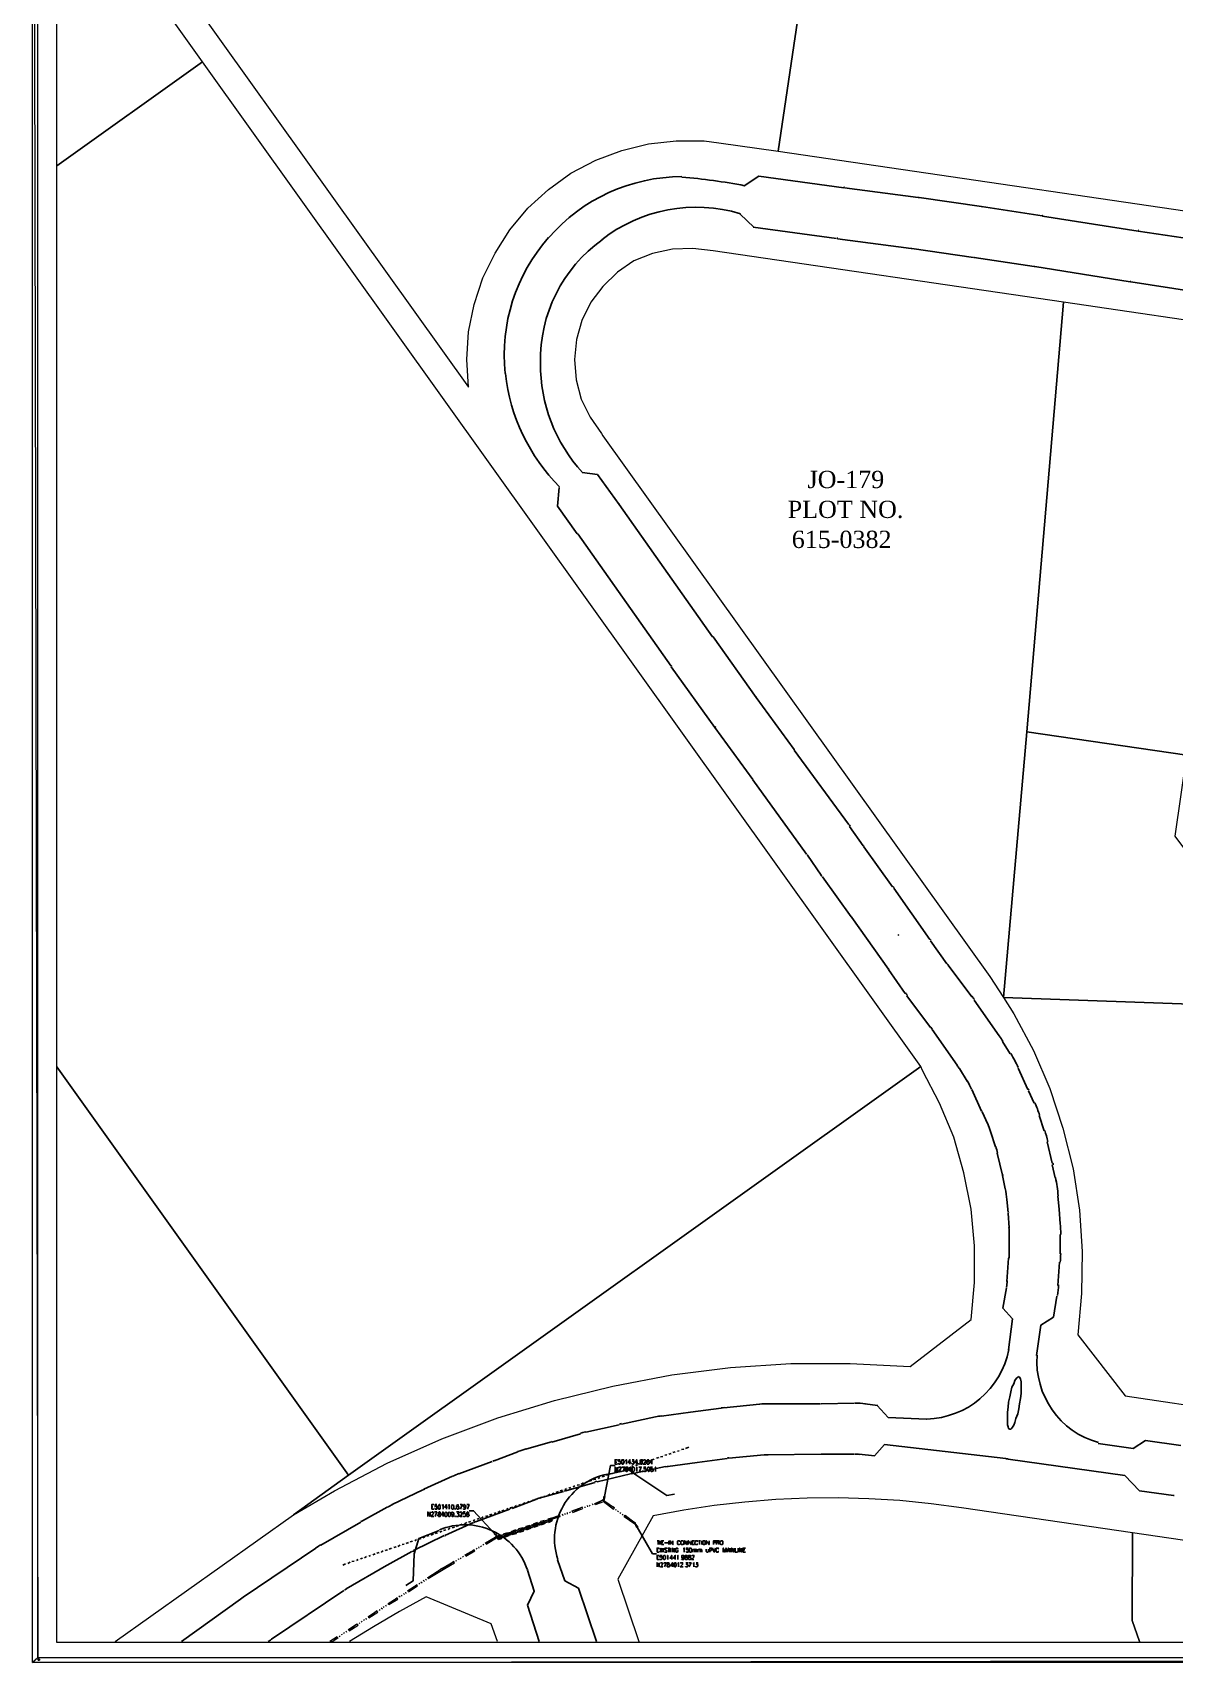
# Model space of a CAD drawing. Header units: inches. Extents: x 5 to 844, y 8 to 596.
# Drawn here: x 5.2 to 264.5, y 8.1 to 378.3 of the extents above; entities that cross this region are included whole.
import ezdxf

# ---------------------------------------------------------------- set-up
doc = ezdxf.new("R2010")
doc.units = ezdxf.units.IN
doc.header["$MEASUREMENT"] = 0
doc.layers.add('PDF_Geometry', color=7, linetype='Continuous', true_color=0x989898)
doc.layers.add('PDF_Images', color=7, linetype='Continuous')
doc.layers.add('PDF_Text', color=7, linetype='Continuous')
doc.styles.add('PDF Times New Roman', font='times.ttf')
picture_1 = doc.add_image_def('image1.png', size_in_pixel=(2, 2))

msp = doc.modelspace()

# ---------------------------------------------------------------- linework, layer by layer
at = {"layer": 'PDF_Geometry', "color": 7, "lineweight": 0}
for points in [[(6.31, 594.76), (5.16, 595.79), (6.31, 9.14), (6.31, 594.76)], [(5.16, 595.79), (6.31, 9.14), (5.16, 8.11), (5.16, 595.79)], [(735.15, 151.4), (735.15, 591.8), (10.56, 591.8), (10.56, 12.74)], [(135.14, 45.78), (134.88, 44.75), (134.88, 45.78), (135.14, 45.78)], [(110.19, 37.43), (110.71, 36.66), (109.94, 37.3), (110.19, 37.43)], [(142.34, 38.71), (141.95, 39.74), (142.59, 38.84), (142.34, 38.71)], [(10.56, 12.74), (712.05, 12.74)], [(6.31, 9.14), (5.16, 8.11), (712.05, 9.11)], [(5.16, 8.11), (712.05, 9.11)], [(712.05, 8.11), (5.16, 8.11)], [(712.05, 9.14), (6.31, 9.14)]]:
    msp.add_lwpolyline(points, dxfattribs=at)
at = {"layer": 'PDF_Geometry', "lineweight": 0}
for points in [[(10.69, 428.52), (104.15, 297.77), (103.77, 304.07), (104.15, 310.37), (105.44, 316.54), (107.37, 322.58), (110.19, 328.24), (113.54, 333.51), (117.65, 338.4), (122.28, 342.64), (127.42, 346.37), (133.08, 349.33), (138.99, 351.51), (145.04, 353.05), (151.34, 353.7), (157.63, 353.7), (160.98, 353.31), (174.48, 351.38), (199.16, 517.87), (50.03, 522.89), (35.11, 523.4)], [(199.16, 517.87), (174.48, 351.38), (295.2, 333.64), (318.47, 491.9), (321.68, 513.89), (199.16, 517.87)], [(10.69, 348.04), (43.73, 371.7), (10.69, 418.11)], [(10.69, 143.36), (76.9, 50.67), (206.88, 143.49), (43.73, 371.7), (10.69, 348.04)], [(155.06, 329.27), (150.44, 329.14), (145.94, 328.11), (141.69, 326.44), (137.96, 323.87), (134.62, 320.66), (131.92, 317.06), (129.86, 312.94), (128.71, 308.57), (128.19, 304.07), (128.58, 299.44), (129.74, 295.07), (131.79, 290.96), (134.36, 287.23), (134.62, 286.71), (222.56, 163.93), (225.65, 159.18), (230.92, 219.47), (239.27, 317.06), (159.69, 328.75), (155.06, 329.27)], [(281.44, 310.88), (239.27, 317.06), (230.92, 219.47), (267.3, 214.2), (274.11, 219.35), (286.59, 304.07), (281.44, 310.88)], [(230.92, 219.47), (225.65, 159.18), (274.63, 157.38), (279, 187.59), (269.74, 188.88), (264.6, 195.82), (267.3, 214.2), (230.92, 219.47)], [(274.63, 157.38), (225.65, 159.18), (227.96, 155.45), (232.46, 147.09), (236.19, 138.48), (239.15, 129.48), (241.46, 120.22), (242.87, 110.84), (243.52, 101.45), (243.39, 91.94), (242.49, 82.55), (253.29, 68.67), (300.08, 61.73), (312.68, 155.96), (274.63, 157.38)], [(23.93, 12.87), (64.43, 41.67), (76.9, 50.67), (10.69, 143.36)], [(207.26, 142.59), (206.88, 143.49), (76.9, 50.67), (64.43, 41.67), (73.68, 47.07), (85.64, 53.37), (98.11, 58.9), (110.84, 63.65), (123.69, 67.64), (136.94, 70.85), (150.31, 73.42), (163.68, 75.1), (177.31, 76), (190.8, 76), (204.43, 75.35), (218.32, 86.02), (219.09, 94.38), (219.09, 102.74), (218.32, 111.09), (216.65, 119.32), (214.33, 127.42), (211.12, 135.14), (207.26, 142.59)], [(256.5, 12.87), (254.83, 17.63), (254.96, 37.56), (216.13, 43.21), (209.19, 44.11), (202.12, 44.88), (195.05, 45.27), (188.1, 45.53), (181.03, 45.4), (173.96, 45.14), (166.89, 44.5), (159.95, 43.73), (153.01, 42.7), (146.06, 41.41), (138.09, 27.01), (142.85, 12.87)], [(366.3, 12.87), (358.2, 22.38), (254.96, 37.56), (254.83, 17.63), (256.5, 12.87)], [(110.71, 12.87), (109.29, 16.86), (94.51, 23.03), (88.47, 19.68), (82.55, 16.21), (77.15, 12.87)]]:
    msp.add_lwpolyline(points, dxfattribs=at)
at = {"layer": 'PDF_Geometry', "lineweight": 25}
for points in [[(166.76, 343.54), (170.11, 345.73)], [(170.11, 345.73), (189.39, 343.03)], [(189.52, 343.03), (206.23, 340.84)], [(206.49, 340.84), (220.63, 338.78)], [(165.86, 337.11), (168.95, 334.15)], [(220.63, 338.78), (234.39, 336.73)], [(168.82, 334.15), (187.72, 331.58)], [(234.52, 336.6), (256.24, 333.25)], [(256.24, 333.25), (270.52, 331.07)], [(187.98, 331.45), (204.69, 329.27)], [(204.82, 329.27), (204.82, 329.27), (218.83, 327.21)], [(218.96, 327.21), (218.96, 327.21), (232.59, 325.16)], [(232.72, 325.16), (232.72, 325.16), (254.44, 321.68)], [(254.57, 321.68), (268.72, 319.5)], [(129.99, 278.36), (133.46, 277.97)], [(138.35, 271.16), (133.46, 277.97)], [(124.72, 275.01), (124.34, 270.77)], [(128.84, 264.47), (124.34, 270.77)], [(159.56, 241.07), (138.35, 271.16)], [(150.18, 234.39), (128.96, 264.47)], [(169.46, 227.32), (169.46, 227.32), (159.69, 241.07)], [(160.08, 220.5), (150.18, 234.26)], [(178.08, 215.49), (169.46, 227.32)], [(168.69, 208.68), (160.08, 220.5)], [(190.42, 198.52), (178.08, 215.36)], [(180.91, 191.7), (168.69, 208.55)], [(193.76, 193.63), (190.68, 198)], [(200.45, 184.25), (193.89, 193.38)], [(184.25, 186.95), (181.16, 191.45)], [(191.06, 177.43), (184.51, 186.56)], [(208.93, 172.29), (200.7, 183.99)], [(199.55, 165.61), (191.19, 177.31)], [(212.79, 166.76), (212.79, 166.76), (209.06, 172.03)], [(203.28, 160.08), (199.55, 165.48)], [(218.45, 159.31), (213.05, 166.51)], [(209.06, 152.36), (203.66, 159.56)], [(224.62, 150.44), (218.96, 158.53)], [(215.1, 143.75), (209.45, 151.85)], [(227.19, 146.32), (227.19, 146.32), (225.39, 149.15)], [(217.42, 140.15), (217.42, 140.15), (215.62, 142.98)], [(231.17, 138.22), (228.99, 143.11)], [(220.63, 133.34), (218.45, 138.22)], [(232.59, 135.14), (232.59, 135.14), (231.3, 137.96)], [(222.05, 130.38), (222.05, 130.38), (220.76, 133.21)], [(234.9, 128.84), (234.9, 128.84), (233.75, 132.31)], [(223.85, 125.24), (223.85, 125.24), (222.69, 128.71)], [(236.7, 121.51), (235.55, 126.39)], [(225.39, 118.81), (224.23, 123.82)], [(226.03, 115.72), (225.39, 118.68)], [(237.35, 118.17), (236.7, 121.12)], [(226.67, 110.32), (226.42, 113.28)], [(238.25, 111.09), (237.99, 114.05)], [(238.5, 107.75), (238.5, 107.75), (238.25, 111.09)], [(226.93, 106.85), (226.93, 106.85), (226.67, 110.19)], [(226.93, 101.07), (226.93, 105.44)], [(238.5, 100.94), (238.5, 105.31)], [(226.42, 94.64), (226.8, 99.91)], [(237.99, 93.74), (238.37, 99.01)], [(225.52, 88.6), (226.29, 93.22)], [(236.96, 86.54), (237.73, 91.3)], [(226.8, 79.08), (227.7, 86.15), (225.52, 88.6)], [(233.1, 77.8), (234.13, 84.74), (236.96, 86.54)], [(229.12, 73.04), (228.86, 72.91), (228.6, 72.65), (228.22, 72.14), (227.96, 71.37), (227.57, 70.6), (227.32, 69.57), (227.06, 68.41), (226.8, 67.25), (226.67, 66.1), (226.55, 64.94), (226.55, 63.91), (226.55, 62.88), (226.55, 62.11), (226.67, 61.6), (226.8, 61.21), (227.06, 61.08), (227.32, 61.08), (227.57, 61.34), (227.96, 61.98), (228.22, 62.63), (228.47, 63.53), (228.86, 64.55), (229.12, 65.71), (229.25, 66.87), (229.5, 68.03), (229.63, 69.18), (229.63, 70.21), (229.63, 71.11), (229.63, 71.88), (229.5, 72.52), (229.25, 72.91), (229.12, 73.04)], [(162.13, 65.97), (170.23, 66.74)], [(172.03, 66.87), (184.12, 66.87)], [(184.25, 66.87), (191.7, 67)], [(194.15, 66.87), (197.1, 66.48)], [(138.86, 62.24), (146.58, 63.91)], [(147.99, 64.04), (154.55, 64.94), (161.49, 65.84)], [(208.16, 63.4), (199.42, 63.78), (196.98, 66.48)], [(123.05, 58.13), (129.61, 60.05)], [(130.76, 60.44), (138.35, 62.11)], [(109.94, 53.88), (115.34, 55.94)], [(117.14, 56.58), (122.67, 58.13)], [(150.18, 55.55), (149.66, 55.43)], [(150.31, 55.68), (150.31, 55.68)], [(151.08, 55.94), (150.56, 55.81)], [(151.34, 55.94), (151.34, 55.94)], [(151.98, 56.2), (151.59, 56.07)], [(152.24, 56.33), (152.24, 56.33)], [(153.01, 56.58), (152.49, 56.45)], [(153.26, 56.58), (153.26, 56.58)], [(154.16, 56.97), (153.39, 56.71)], [(196.33, 55.04), (198.65, 57.61), (226.16, 54.4)], [(247.12, 57.87), (255.09, 56.71), (257.92, 58.51)], [(257.92, 58.51), (265.89, 57.35)], [(101.97, 50.93), (109.55, 53.75)], [(139.76, 52.08), (139.25, 51.95)], [(139.89, 52.08), (139.89, 52.08)], [(140.66, 52.34), (140.15, 52.21)], [(140.92, 52.47), (140.92, 52.47)], [(141.56, 52.73), (141.18, 52.6)], [(141.18, 50.93), (148.89, 52.6)], [(141.82, 52.73), (141.82, 52.73)], [(142.59, 52.98), (142.08, 52.85)], [(142.85, 53.11), (142.85, 53.11)], [(143.49, 53.37), (142.98, 53.24)], [(143.75, 53.37), (143.75, 53.37)], [(144.39, 53.63), (144.01, 53.5)], [(144.65, 53.75), (144.65, 53.75)], [(145.42, 54.01), (144.91, 53.88)], [(145.68, 54.01), (145.68, 54.01)], [(146.32, 54.27), (145.81, 54.14)], [(146.58, 54.4), (146.58, 54.4)], [(147.35, 54.65), (146.84, 54.53)], [(147.48, 54.65), (147.48, 54.65)], [(148.25, 54.91), (147.74, 54.78)], [(148.51, 55.04), (148.51, 55.04)], [(149.15, 55.3), (148.76, 55.17)], [(149.41, 55.3), (149.41, 55.3)], [(149.41, 52.6), (156.09, 53.5), (162.91, 54.4)], [(163.29, 54.53), (171.26, 55.3)], [(172.03, 55.3), (184.25, 55.43)], [(184.38, 55.43), (184.38, 55.43), (191.83, 55.43)], [(192.86, 55.43), (196.33, 55.04)], [(226.67, 54.27), (253.16, 50.54), (256.5, 47.07)], [(94, 47.45), (100.55, 50.41)], [(126.27, 47.07), (132.82, 49)], [(128.32, 48.23), (127.94, 47.97)], [(128.58, 48.23), (128.58, 48.23)], [(129.35, 48.48), (128.84, 48.35)], [(129.48, 48.61), (129.48, 48.61)], [(130.25, 48.87), (129.74, 48.61)], [(130.51, 48.87), (130.51, 48.87)], [(131.15, 49.13), (130.76, 49)], [(131.41, 49.25), (131.41, 49.25)], [(132.18, 49.51), (131.66, 49.25)], [(132.44, 49.51), (132.44, 49.51)], [(133.08, 49.77), (132.56, 49.64)], [(133.34, 49.13), (140.92, 50.93)], [(133.34, 49.9), (133.34, 49.9)], [(133.98, 50.15), (133.59, 49.9)], [(134.24, 50.15), (134.24, 50.15)], [(135.01, 50.41), (134.49, 50.28)], [(135.26, 50.54), (135.26, 50.54)], [(135.91, 50.8), (135.39, 50.67)], [(135.65, 50.8), (140.54, 51.83)], [(136.16, 50.8), (136.16, 50.8)], [(136.81, 51.05), (136.42, 50.93)], [(137.06, 51.18), (137.06, 51.18)], [(137.84, 51.44), (137.32, 51.31)], [(138.09, 51.44), (138.09, 51.44)], [(138.74, 51.7), (138.35, 51.57)], [(138.99, 51.83), (138.99, 51.83)], [(140.54, 51.83), (142.34, 50.54)], [(142.34, 50.54), (149.15, 46.04), (150.95, 46.3)], [(86.8, 43.98), (93.74, 47.33)], [(114.05, 43.08), (119.45, 45.14)], [(117.91, 44.63), (117.52, 44.5)], [(118.17, 44.75), (118.17, 44.75)], [(118.94, 45.01), (118.42, 44.75)], [(119.07, 45.01), (119.07, 45.01)], [(119.84, 45.27), (119.32, 45.14)], [(120.09, 45.4), (120.09, 45.4)], [(120.22, 45.4), (125.75, 46.94)], [(120.74, 45.65), (120.35, 45.4)], [(120.99, 45.65), (120.99, 45.65)], [(121.77, 45.91), (121.25, 45.78)], [(122.02, 46.04), (122.02, 46.04)], [(122.67, 46.3), (122.15, 46.04)], [(122.92, 46.3), (122.92, 46.3)], [(123.57, 46.55), (123.18, 46.43)], [(123.82, 46.68), (123.82, 46.68)], [(124.59, 46.94), (124.08, 46.68)], [(124.85, 46.94), (124.85, 46.94)], [(125.49, 47.2), (124.98, 47.07)], [(125.75, 47.33), (125.75, 47.33)], [(126.39, 47.58), (126.01, 47.33)], [(126.65, 47.58), (126.65, 47.58)], [(127.42, 47.84), (126.91, 47.71)], [(127.68, 47.97), (127.68, 47.97)], [(256.5, 47.07), (264.22, 46.04)], [(80.11, 40.26), (85.64, 43.34)], [(105.95, 40.13), (113.54, 42.95)], [(106.59, 40.77), (106.08, 40.64)], [(106.85, 40.9), (106.85, 40.9)], [(107.49, 41.16), (107.11, 40.9)], [(107.75, 41.16), (107.75, 41.16)], [(108.52, 41.41), (108.01, 41.28)], [(108.65, 41.54), (108.65, 41.54)], [(109.42, 41.8), (108.91, 41.54)], [(109.68, 41.8), (109.68, 41.8)], [(110.32, 42.06), (109.94, 41.93)], [(110.58, 42.18), (110.58, 42.18)], [(111.35, 42.44), (110.84, 42.18)], [(111.48, 42.44), (111.48, 42.44)], [(112.25, 42.7), (111.74, 42.57)], [(112.51, 42.83), (112.51, 42.83)], [(113.15, 43.08), (112.77, 42.83)], [(113.41, 43.08), (113.41, 43.08)], [(114.18, 43.34), (113.67, 43.21)], [(114.44, 43.47), (114.44, 43.47)], [(115.08, 43.73), (114.57, 43.47)], [(115.34, 43.73), (115.34, 43.73)], [(115.98, 43.98), (115.59, 43.85)], [(116.24, 44.11), (116.24, 44.11)], [(117.01, 44.37), (116.49, 44.11)], [(117.27, 44.37), (117.27, 44.37)], [(70.6, 34.73), (79.72, 40)], [(97.47, 38.07), (92.84, 36.27)], [(95.41, 37.04), (95.41, 37.04)], [(96.18, 37.3), (95.67, 37.04)], [(96.44, 37.3), (96.44, 37.3)], [(97.08, 37.56), (96.57, 37.43)], [(97.34, 37.68), (97.34, 37.68)], [(98.11, 37.94), (97.6, 37.68)], [(98.24, 37.94), (98.24, 37.94)], [(99.01, 38.2), (98.5, 38.07)], [(98.75, 36.91), (105.31, 39.87)], [(99.27, 38.33), (99.27, 38.33)], [(99.91, 38.58), (99.52, 38.33)], [(100.17, 38.58), (100.17, 38.58)], [(100.94, 38.84), (100.42, 38.71)], [(101.07, 38.97), (101.07, 38.97)], [(101.84, 39.23), (101.32, 38.97)], [(102.09, 39.23), (102.09, 39.23)], [(102.74, 39.48), (102.35, 39.36)], [(102.99, 39.61), (102.99, 39.61)], [(103.77, 39.87), (103.25, 39.61)], [(104.02, 39.87), (104.02, 39.87)], [(104.67, 40.13), (104.15, 40)], [(104.92, 40.26), (104.92, 40.26)], [(105.57, 40.51), (105.18, 40.26)], [(105.82, 40.51), (105.82, 40.51)], [(38.97, 12.87), (52.34, 22.51), (52.98, 22.9), (69.44, 34.08)], [(84.74, 33.44), (84.35, 33.18)], [(85, 33.44), (85, 33.44)], [(85.77, 33.7), (85.25, 33.57)], [(86.02, 33.83), (86.02, 33.83)], [(86.67, 34.08), (86.15, 33.83)], [(86.92, 34.08), (86.92, 34.08)], [(87.7, 34.34), (87.18, 34.21)], [(87.82, 34.47), (87.82, 34.47)], [(88.6, 34.73), (88.08, 34.47)], [(88.85, 34.73), (88.85, 34.73)], [(89.5, 34.98), (89.11, 34.86)], [(89.75, 35.11), (89.75, 35.11)], [(90.52, 35.37), (90.01, 35.11)], [(90.65, 35.37), (90.65, 35.37)], [(91.42, 35.63), (90.91, 35.5)], [(91.68, 33.57), (98.62, 36.91)], [(91.68, 35.76), (91.68, 35.76)], [(92.84, 36.27), (91.81, 32.8)], [(92.32, 36.01), (91.94, 35.76)], [(92.58, 36.01), (92.58, 36.01)], [(93.35, 36.27), (92.84, 36.14)], [(93.61, 36.4), (93.61, 36.4)], [(94.25, 36.66), (93.74, 36.4)], [(94.51, 36.66), (94.51, 36.66)], [(95.15, 36.91), (94.77, 36.78)], [(76.25, 30.48), (75.61, 30.23)], [(76.38, 24.83), (85.51, 30.1)], [(76.51, 30.61), (76.51, 30.61)], [(77.28, 30.87), (76.77, 30.61)], [(77.41, 30.87), (77.41, 30.87)], [(78.18, 31.13), (77.67, 31)], [(78.44, 31.26), (78.44, 31.26)], [(79.08, 31.51), (78.7, 31.26)], [(79.34, 31.51), (79.34, 31.51)], [(80.11, 31.77), (79.6, 31.64)], [(80.24, 31.9), (80.24, 31.9)], [(81.01, 32.16), (80.5, 31.9)], [(81.27, 32.16), (81.27, 32.16)], [(81.91, 32.41), (81.52, 32.28)], [(82.17, 32.54), (82.17, 32.54)], [(82.94, 32.8), (82.42, 32.54)], [(83.2, 32.8), (83.2, 32.8)], [(83.84, 33.06), (83.32, 32.93)], [(84.1, 33.18), (84.1, 33.18)], [(85.64, 30.23), (91.3, 33.31)], [(91.81, 32.8), (91.55, 26.63), (89.88, 25.6)], [(126.01, 26.63), (124.34, 31.38)], [(117.52, 29.07), (119.07, 24.31), (117.52, 21.1)], [(126.01, 26.63), (129.09, 24.96)], [(58.64, 12.87), (59.15, 13.13), (59.41, 13.39), (75.87, 24.44)], [(133.21, 12.87), (129.09, 24.96)], [(120.22, 12.87), (117.52, 21.1)]]:
    msp.add_lwpolyline(points, dxfattribs=at)
at = {"layer": 'PDF_Geometry', "color": 7, "lineweight": 25}
for points in [[(135.01, 45.78), (136.42, 52.85), (137.45, 52.85)], [(137.45, 53.11), (137.45, 54.14), (137.96, 54.14)], [(137.45, 53.63), (137.84, 53.63)], [(137.45, 53.11), (137.96, 53.11)], [(137.45, 51.44), (137.45, 52.47), (137.96, 51.44), (137.96, 52.47)], [(138.61, 54.14), (138.22, 54.14), (138.22, 53.75), (138.35, 53.75), (138.48, 53.75), (138.61, 53.75), (138.61, 53.63), (138.74, 53.5), (138.61, 53.24), (138.48, 53.11), (138.35, 53.11), (138.22, 53.24), (138.22, 53.37)], [(138.35, 52.21), (138.35, 52.34), (138.35, 52.47), (138.48, 52.47), (138.61, 52.47), (138.74, 52.47), (138.74, 52.34), (138.74, 52.21), (138.74, 52.08), (138.61, 51.95), (138.22, 51.44), (138.86, 51.44)], [(139.12, 54.14), (138.99, 54.14), (138.99, 54.01), (138.86, 53.75), (138.86, 53.63), (138.99, 53.37), (138.99, 53.24), (139.12, 53.11), (139.25, 53.11), (139.38, 53.24), (139.38, 53.37), (139.51, 53.63), (139.51, 53.75), (139.38, 54.01), (139.38, 54.14), (139.25, 54.14), (139.12, 54.14)], [(139.25, 51.44), (139.64, 52.47), (138.99, 52.47)], [(139.76, 54.01), (139.89, 54.01), (140.02, 54.14), (140.02, 53.11)], [(140.02, 52.47), (139.89, 52.47), (139.89, 52.34), (139.89, 52.21), (139.89, 52.08), (140.15, 52.08), (140.28, 51.95), (140.28, 51.83), (140.28, 51.7), (140.28, 51.57), (140.15, 51.44), (140.02, 51.44), (139.89, 51.57), (139.76, 51.7), (139.76, 51.83), (139.89, 51.95), (140.02, 52.08), (140.15, 52.08), (140.28, 52.08), (140.28, 52.21), (140.28, 52.34), (140.28, 52.47), (140.15, 52.47), (140.02, 52.47)], [(140.79, 53.11), (140.79, 54.14), (140.41, 53.5), (141.05, 53.5)], [(140.92, 51.44), (140.92, 52.47), (140.54, 51.83), (141.18, 51.83)], [(141.31, 54.14), (141.69, 54.14), (141.44, 53.75), (141.56, 53.75), (141.69, 53.75), (141.69, 53.63), (141.69, 53.5), (141.69, 53.24), (141.56, 53.11), (141.44, 53.11), (141.31, 53.24), (141.18, 53.37)], [(141.56, 52.47), (141.44, 52.47), (141.31, 52.34), (141.31, 52.08), (141.31, 51.95), (141.31, 51.7), (141.44, 51.57), (141.56, 51.44), (141.69, 51.44), (141.69, 51.57), (141.82, 51.7), (141.82, 51.95), (141.82, 52.08), (141.82, 52.34), (141.69, 52.47), (141.56, 52.47)], [(142.34, 53.11), (142.34, 54.14), (141.95, 53.5), (142.59, 53.5)], [(142.21, 52.34), (142.34, 52.34), (142.34, 52.47), (142.34, 51.44)], [(142.85, 53.24), (142.72, 53.24), (142.85, 53.11), (142.85, 53.24)], [(142.98, 51.44), (143.36, 52.47), (142.85, 52.47)], [(143.36, 54.14), (143.24, 54.14), (143.11, 54.01), (143.11, 53.88), (143.24, 53.75), (143.36, 53.75), (143.49, 53.63), (143.62, 53.63), (143.62, 53.5), (143.62, 53.37), (143.62, 53.24), (143.49, 53.11), (143.36, 53.11), (143.24, 53.24), (143.11, 53.24), (143.11, 53.37), (143.11, 53.5), (143.11, 53.63), (143.24, 53.63), (143.36, 53.75), (143.49, 53.75), (143.62, 53.75), (143.62, 53.88), (143.62, 54.01), (143.62, 54.14), (143.49, 54.14), (143.36, 54.14)], [(143.88, 53.88), (143.88, 54.01), (144.01, 54.01), (144.01, 54.14), (144.26, 54.14), (144.39, 54.01), (144.39, 53.88), (144.39, 53.75), (144.26, 53.63), (143.88, 53.11), (144.39, 53.11)], [(144.39, 52.47), (144.01, 52.47), (144.01, 52.08), (144.14, 52.08), (144.26, 52.08), (144.39, 52.08), (144.52, 51.95), (144.52, 51.83), (144.52, 51.57), (144.39, 51.57), (144.26, 51.44), (144.14, 51.44), (144.01, 51.57), (144.01, 51.7)], [(144.78, 54.14), (144.65, 54.01), (144.65, 53.88), (144.78, 53.75), (144.91, 53.75), (145.04, 53.63), (145.16, 53.63), (145.16, 53.5), (145.16, 53.37), (145.16, 53.24), (145.04, 53.24), (145.04, 53.11), (144.78, 53.11), (144.78, 53.24), (144.65, 53.24), (144.65, 53.37), (144.65, 53.5), (144.65, 53.63), (144.78, 53.63), (144.91, 53.75), (145.04, 53.75), (145.16, 53.88), (145.16, 54.01), (145.04, 54.14), (144.78, 54.14)], [(145.04, 52.47), (144.91, 52.47), (144.78, 52.34), (144.78, 52.08), (144.78, 51.95), (144.78, 51.7), (144.91, 51.57), (145.04, 51.44), (145.16, 51.57), (145.29, 51.7), (145.29, 51.95), (145.29, 52.08), (145.29, 52.34), (145.16, 52.47), (145.04, 52.47)], [(145.81, 53.11), (145.81, 54.14), (145.42, 53.5), (145.94, 53.5)], [(145.94, 52.47), (145.55, 52.47), (145.55, 52.08), (145.68, 52.08), (145.81, 52.08), (145.94, 52.08), (146.06, 51.95), (146.06, 51.83), (146.06, 51.57), (145.94, 51.57), (145.81, 51.44), (145.68, 51.44), (145.55, 51.57), (145.55, 51.7)], [(146.45, 52.34), (146.58, 52.47), (146.58, 51.44)], [(143.75, 51.57), (143.62, 51.57), (143.75, 51.44), (143.75, 51.57)], [(94.9, 41.28), (94.9, 42.31), (95.41, 41.28), (95.41, 42.31)], [(95.8, 42.06), (95.8, 42.18), (95.92, 42.31), (96.05, 42.31), (96.18, 42.18), (96.18, 42.06), (96.18, 41.93), (96.05, 41.8), (95.67, 41.28), (96.31, 41.28)], [(95.8, 42.95), (95.8, 43.98), (96.31, 43.98)], [(95.8, 43.47), (96.05, 43.47)], [(95.8, 42.95), (96.31, 42.95)], [(96.95, 43.98), (96.57, 43.98), (96.57, 43.47), (96.57, 43.6), (96.7, 43.6), (96.82, 43.6), (96.95, 43.6), (96.95, 43.47), (96.95, 43.34), (96.95, 43.21), (96.95, 43.08), (96.95, 42.95), (96.82, 42.95), (96.7, 42.95), (96.57, 42.95), (96.57, 43.08), (96.44, 43.08)], [(96.57, 41.28), (96.95, 42.31), (96.44, 42.31)], [(97.47, 43.98), (97.34, 43.85), (97.34, 43.73), (97.21, 43.47), (97.21, 43.34), (97.34, 43.08), (97.34, 42.95), (97.47, 42.95), (97.6, 42.95), (97.72, 43.08), (97.72, 43.34), (97.72, 43.47), (97.72, 43.73), (97.6, 43.85), (97.6, 43.98), (97.47, 43.98)], [(97.47, 42.31), (97.34, 42.18), (97.34, 42.06), (97.34, 41.93), (97.6, 41.8), (97.72, 41.67), (97.72, 41.41), (97.72, 41.28), (97.6, 41.28), (97.47, 41.28), (97.34, 41.28), (97.34, 41.41), (97.21, 41.41), (97.21, 41.67), (97.34, 41.67), (97.34, 41.8), (97.47, 41.8), (97.6, 41.93), (97.72, 41.93), (97.72, 42.06), (97.72, 42.18), (97.6, 42.31), (97.47, 42.31)], [(98.37, 41.28), (98.37, 42.31), (97.98, 41.67), (98.62, 41.67)], [(98.11, 43.73), (98.24, 43.85), (98.37, 43.98), (98.37, 42.95)], [(99.14, 42.95), (99.14, 43.98), (98.75, 43.34), (99.4, 43.34)], [(99.01, 42.31), (98.88, 42.18), (98.75, 42.06), (98.75, 41.8), (98.75, 41.67), (98.75, 41.41), (98.88, 41.28), (99.01, 41.28), (99.14, 41.28), (99.27, 41.41), (99.27, 41.67), (99.27, 41.8), (99.27, 42.06), (99.14, 42.18), (99.01, 42.31)], [(99.78, 42.31), (99.65, 42.18), (99.52, 42.06), (99.52, 41.8), (99.52, 41.67), (99.52, 41.41), (99.65, 41.28), (99.78, 41.28), (99.91, 41.28), (100.04, 41.41), (100.04, 41.67), (100.04, 41.8), (100.04, 42.06), (99.91, 42.18), (99.78, 42.31)], [(99.65, 43.73), (99.65, 43.85), (99.78, 43.98), (99.78, 42.95)], [(100.55, 43.98), (100.42, 43.85), (100.29, 43.73), (100.29, 43.47), (100.29, 43.34), (100.29, 43.08), (100.42, 42.95), (100.55, 42.95), (100.68, 42.95), (100.81, 43.08), (100.81, 43.34), (100.81, 43.47), (100.81, 43.73), (100.68, 43.85), (100.55, 43.98)], [(100.81, 41.93), (100.68, 41.8), (100.68, 41.67), (100.55, 41.67), (100.42, 41.67), (100.29, 41.8), (100.29, 41.93), (100.29, 42.06), (100.29, 42.18), (100.42, 42.18), (100.55, 42.31), (100.68, 42.18), (100.81, 41.93), (100.81, 41.67), (100.68, 41.41), (100.68, 41.28), (100.55, 41.28), (100.42, 41.28), (100.29, 41.41)], [(101.07, 43.08), (101.07, 42.95), (101.19, 42.95), (101.07, 43.08)], [(101.07, 41.41), (101.07, 41.28), (101.19, 41.28), (101.07, 41.41)], [(101.97, 43.85), (101.84, 43.85), (101.71, 43.98), (101.58, 43.85), (101.45, 43.73), (101.45, 43.47), (101.45, 43.34), (101.45, 43.08), (101.58, 42.95), (101.71, 42.95), (101.84, 42.95), (101.97, 43.08), (101.97, 43.21), (101.97, 43.34), (101.97, 43.47), (101.84, 43.47), (101.71, 43.6), (101.58, 43.47), (101.45, 43.47), (101.45, 43.34)], [(101.45, 42.31), (101.97, 42.31), (101.71, 41.93), (101.84, 41.93), (101.84, 41.8), (101.97, 41.8), (101.97, 41.67), (101.97, 41.54), (101.97, 41.41), (101.84, 41.28), (101.71, 41.28), (101.58, 41.28), (101.45, 41.28), (101.45, 41.41)], [(102.35, 42.95), (102.74, 43.98), (102.22, 43.98)], [(102.22, 42.06), (102.22, 42.18), (102.35, 42.18), (102.35, 42.31), (102.48, 42.31), (102.61, 42.18), (102.74, 42.06), (102.61, 41.93), (102.61, 41.8), (102.22, 41.28), (102.74, 41.28)], [(103.51, 43.6), (103.38, 43.47), (103.38, 43.34), (103.25, 43.34), (103.12, 43.34), (102.99, 43.47), (102.99, 43.6), (102.99, 43.85), (103.12, 43.85), (103.12, 43.98), (103.25, 43.98), (103.38, 43.85), (103.51, 43.6), (103.51, 43.34), (103.38, 43.08), (103.38, 42.95), (103.25, 42.95), (103.12, 42.95), (102.99, 42.95), (102.99, 43.08)], [(103.38, 42.31), (102.99, 42.31), (102.99, 41.8), (102.99, 41.93), (103.12, 41.93), (103.25, 41.93), (103.38, 41.93), (103.51, 41.8), (103.51, 41.67), (103.51, 41.54), (103.51, 41.41), (103.38, 41.28), (103.25, 41.28), (103.12, 41.28), (102.99, 41.28), (102.99, 41.41)], [(103.89, 42.95), (104.28, 43.98), (103.77, 43.98)], [(103.89, 42.31), (103.77, 42.18), (103.77, 42.06), (103.77, 41.93), (103.89, 41.93), (104.02, 41.8), (104.15, 41.8), (104.15, 41.67), (104.28, 41.67), (104.28, 41.41), (104.15, 41.41), (104.15, 41.28), (104.02, 41.28), (103.89, 41.28), (103.77, 41.28), (103.77, 41.41), (103.77, 41.67), (103.77, 41.8), (103.89, 41.8), (104.15, 41.93), (104.15, 42.06), (104.15, 42.18), (104.02, 42.31), (103.89, 42.31)], [(110.07, 37.43), (105.31, 42.57), (104.28, 42.57)], [(142.46, 38.84), (145.94, 32.8), (146.84, 32.8)], [(146.96, 35.76), (147.48, 35.76)], [(146.96, 33.18), (146.96, 34.08), (147.48, 34.08)], [(146.96, 33.7), (147.22, 33.7)], [(147.22, 35.76), (147.22, 34.86)], [(147.61, 35.76), (147.61, 34.86)], [(147.61, 34.08), (148.12, 33.18)], [(148.12, 34.08), (147.61, 33.18)], [(147.99, 34.86), (147.99, 35.76), (148.51, 35.76)], [(147.99, 35.37), (148.25, 35.37)], [(147.99, 34.86), (148.51, 34.86)], [(148.38, 34.08), (148.38, 33.18)], [(148.64, 35.24), (149.41, 35.24)], [(149.15, 33.96), (149.15, 34.08), (149.02, 34.08), (148.89, 34.08), (148.76, 34.08), (148.64, 33.96), (148.64, 33.83), (148.76, 33.83), (148.76, 33.7), (148.89, 33.7), (149.02, 33.57), (149.15, 33.57), (149.15, 33.44), (149.15, 33.31), (149.15, 33.18), (149.02, 33.18), (148.89, 33.18), (148.76, 33.18), (148.64, 33.31)], [(149.41, 34.08), (149.92, 34.08)], [(149.66, 35.76), (149.66, 34.86)], [(149.66, 34.08), (149.66, 33.18)], [(149.92, 34.86), (149.92, 35.76), (150.56, 34.86), (150.56, 35.76)], [(150.05, 34.08), (150.05, 33.18)], [(150.44, 33.18), (150.44, 34.08), (150.95, 33.18), (150.95, 34.08)], [(151.72, 33.83), (151.72, 33.96), (151.59, 34.08), (151.46, 34.08), (151.34, 34.08), (151.21, 33.96), (151.21, 33.83), (151.21, 33.7), (151.21, 33.57), (151.21, 33.31), (151.34, 33.18), (151.46, 33.18), (151.59, 33.18), (151.72, 33.31), (151.72, 33.57), (151.59, 33.57)], [(152.11, 35.5), (152.11, 35.63), (151.98, 35.76), (151.85, 35.76), (151.72, 35.76), (151.59, 35.63), (151.59, 35.5), (151.59, 35.37), (151.59, 35.11), (151.59, 34.98), (151.72, 34.86), (151.85, 34.86), (151.98, 34.86), (152.11, 34.98)], [(152.62, 35.76), (152.49, 35.76), (152.49, 35.63), (152.36, 35.5), (152.36, 35.37), (152.36, 35.11), (152.36, 34.98), (152.49, 34.98), (152.49, 34.86), (152.62, 34.86), (152.75, 34.86), (152.88, 34.86), (152.88, 34.98), (153.01, 34.98), (153.01, 35.11), (153.01, 35.37), (153.01, 35.5), (152.88, 35.63), (152.88, 35.76), (152.75, 35.76), (152.62, 35.76)], [(152.88, 33.96), (153.01, 33.96), (153.14, 34.08), (153.14, 33.18)], [(153.26, 34.86), (153.26, 35.76), (153.78, 34.86), (153.78, 35.76)], [(154.04, 34.08), (153.65, 34.08), (153.65, 33.7), (153.78, 33.83), (153.91, 33.83), (154.04, 33.7), (154.04, 33.57), (154.04, 33.44), (154.04, 33.31), (154.04, 33.18), (153.91, 33.18), (153.78, 33.18), (153.65, 33.18), (153.52, 33.31)], [(154.04, 34.86), (154.04, 35.76), (154.68, 34.86), (154.68, 35.76)], [(154.55, 34.08), (154.42, 34.08), (154.29, 33.96), (154.29, 33.7), (154.29, 33.57), (154.29, 33.31), (154.42, 33.18), (154.55, 33.18), (154.68, 33.18), (154.81, 33.31), (154.81, 33.57), (154.81, 33.7), (154.81, 33.96), (154.68, 34.08), (154.55, 34.08)], [(154.94, 34.86), (154.94, 35.76), (155.45, 35.76)], [(154.94, 35.37), (155.19, 35.37)], [(154.94, 34.86), (155.45, 34.86)], [(155.06, 33.83), (155.06, 33.18)], [(155.06, 33.57), (155.19, 33.7), (155.32, 33.83), (155.45, 33.83), (155.45, 33.7), (155.58, 33.57), (155.58, 33.18)], [(156.22, 35.5), (156.09, 35.63), (156.09, 35.76), (155.96, 35.76), (155.84, 35.76), (155.71, 35.76), (155.71, 35.63), (155.71, 35.5), (155.58, 35.37), (155.58, 35.11), (155.71, 34.98), (155.71, 34.86), (155.84, 34.86), (155.96, 34.86), (156.09, 34.86), (156.09, 34.98), (156.22, 34.98)], [(155.58, 33.57), (155.71, 33.7), (155.71, 33.83), (155.84, 33.83), (155.96, 33.7), (155.96, 33.57), (155.96, 33.18)], [(156.22, 33.83), (156.22, 33.18)], [(156.22, 33.57), (156.35, 33.7), (156.48, 33.83), (156.61, 33.83), (156.61, 33.7), (156.74, 33.57), (156.74, 33.18)], [(156.35, 35.76), (156.86, 35.76)], [(156.61, 35.76), (156.61, 34.86)], [(156.74, 33.57), (156.74, 33.7), (156.86, 33.83), (156.99, 33.83), (157.12, 33.7), (157.12, 33.57), (157.12, 33.18)], [(157.12, 35.76), (157.12, 34.86)], [(157.51, 35.76), (157.38, 35.63), (157.38, 35.5), (157.38, 35.37), (157.38, 35.11), (157.38, 34.98), (157.51, 34.86), (157.76, 34.86), (157.89, 34.98), (157.89, 35.11), (157.89, 35.37), (157.89, 35.5), (157.89, 35.63), (157.76, 35.76), (157.51, 35.76)], [(158.15, 34.86), (158.15, 35.76), (158.79, 34.86), (158.79, 35.76)], [(158.15, 33.83), (158.15, 33.31), (158.28, 33.18), (158.41, 33.18), (158.53, 33.18), (158.66, 33.31)], [(158.66, 33.83), (158.66, 33.18)], [(158.92, 33.18), (158.92, 34.08), (159.31, 34.08), (159.43, 34.08), (159.43, 33.96), (159.43, 33.83), (159.43, 33.7), (159.31, 33.57), (158.92, 33.57)], [(159.56, 34.08), (159.95, 33.18), (160.21, 34.08)], [(159.82, 34.86), (159.82, 35.76), (160.33, 35.76)], [(159.82, 35.37), (160.21, 35.37)], [(160.98, 33.83), (160.85, 33.96), (160.85, 34.08), (160.72, 34.08), (160.59, 34.08), (160.46, 34.08), (160.46, 33.96), (160.46, 33.83), (160.33, 33.7), (160.33, 33.57), (160.46, 33.31), (160.46, 33.18), (160.59, 33.18), (160.72, 33.18), (160.85, 33.18), (160.85, 33.31), (160.98, 33.31)], [(160.46, 34.86), (160.46, 35.76), (160.85, 35.76), (160.98, 35.76), (161.11, 35.63), (161.11, 35.5), (160.98, 35.37), (160.85, 35.37), (160.46, 35.37)], [(160.85, 35.37), (161.11, 34.86)], [(161.49, 35.76), (161.36, 35.63), (161.36, 35.5), (161.23, 35.37), (161.23, 35.11), (161.36, 34.98), (161.49, 34.86), (161.62, 34.86), (161.75, 34.86), (161.88, 34.98), (161.88, 35.11), (161.88, 35.37), (161.88, 35.5), (161.88, 35.63), (161.75, 35.76), (161.62, 35.76), (161.49, 35.76)], [(162.01, 33.18), (162.01, 34.08), (162.26, 33.18), (162.65, 34.08), (162.65, 33.18)], [(162.78, 33.18), (163.16, 34.08), (163.42, 33.18)], [(162.91, 33.44), (163.29, 33.44)], [(163.55, 34.08), (163.55, 33.18)], [(163.93, 33.18), (163.93, 34.08), (164.45, 33.18), (164.45, 34.08)], [(164.71, 34.08), (164.71, 33.18), (165.22, 33.18)], [(165.35, 34.08), (165.35, 33.18)], [(165.73, 33.18), (165.73, 34.08), (166.25, 33.18), (166.25, 34.08)], [(166.51, 33.18), (166.51, 34.08), (167.02, 34.08)], [(166.51, 33.7), (166.89, 33.7)], [(146.96, 33.18), (147.48, 33.18)], [(146.96, 31.51), (146.96, 32.41), (147.48, 32.41)], [(146.96, 32.03), (147.22, 32.03)], [(146.96, 31.51), (147.48, 31.51)], [(146.96, 29.84), (146.96, 30.74), (147.48, 29.84), (147.48, 30.74)], [(148.12, 32.41), (147.74, 32.41), (147.61, 32.03), (147.74, 32.03), (147.86, 32.16), (147.99, 32.03), (148.12, 32.03), (148.12, 31.9), (148.12, 31.77), (148.12, 31.64), (147.99, 31.51), (147.86, 31.51), (147.74, 31.51), (147.61, 31.51), (147.61, 31.64)], [(147.74, 30.61), (147.86, 30.74), (148.12, 30.74), (148.25, 30.61), (148.25, 30.48), (148.12, 30.36), (148.12, 30.23), (147.74, 29.84), (148.25, 29.84)], [(148.64, 32.41), (148.51, 32.41), (148.38, 32.28), (148.38, 32.03), (148.38, 31.9), (148.38, 31.64), (148.51, 31.51), (148.64, 31.51), (148.76, 31.51), (148.89, 31.64), (148.89, 31.9), (148.89, 32.03), (148.89, 32.28), (148.76, 32.41), (148.64, 32.41)], [(148.64, 29.84), (149.02, 30.74), (148.51, 30.74)], [(149.28, 32.28), (149.41, 32.41), (149.41, 31.51)], [(149.41, 30.74), (149.28, 30.74), (149.28, 30.61), (149.28, 30.48), (149.41, 30.36), (149.54, 30.36), (149.66, 30.36), (149.79, 30.23), (149.79, 30.1), (149.79, 29.97), (149.79, 29.84), (149.66, 29.84), (149.54, 29.84), (149.41, 29.84), (149.28, 29.84), (149.28, 29.97), (149.28, 30.1), (149.28, 30.23), (149.41, 30.36), (149.54, 30.36), (149.66, 30.36), (149.66, 30.48), (149.79, 30.61), (149.66, 30.74), (149.54, 30.74), (149.41, 30.74)], [(150.31, 31.51), (150.31, 32.41), (149.92, 31.77), (150.44, 31.77)], [(150.44, 29.84), (150.44, 30.74), (150.05, 30.1), (150.56, 30.1)], [(151.08, 31.51), (151.08, 32.41), (150.69, 31.77), (151.21, 31.77)], [(150.95, 30.74), (150.82, 30.61), (150.82, 30.36), (150.82, 30.23), (150.82, 29.97), (150.95, 29.84), (151.08, 29.84), (151.21, 29.84), (151.21, 29.97), (151.34, 30.23), (151.34, 30.36), (151.21, 30.61), (151.21, 30.74), (151.08, 30.74), (150.95, 30.74)], [(151.59, 32.28), (151.72, 32.41), (151.72, 31.51)], [(151.59, 30.61), (151.72, 30.61), (151.85, 30.74), (151.85, 29.84)], [(152.24, 31.51), (152.24, 31.51)], [(152.36, 30.61), (152.36, 30.74), (152.49, 30.74), (152.62, 30.74), (152.75, 30.74), (152.75, 30.61), (152.75, 30.48), (152.75, 30.36), (152.62, 30.23), (152.24, 29.84), (152.88, 29.84)], [(153.01, 32.16), (153.01, 32.03), (153.01, 31.9), (152.88, 31.9), (152.75, 31.9), (152.62, 31.9), (152.62, 32.03), (152.62, 32.16), (152.62, 32.28), (152.62, 32.41), (152.75, 32.41), (152.88, 32.41), (153.01, 32.41), (153.01, 32.28), (153.01, 32.16), (153.01, 31.9), (153.01, 31.64), (153.01, 31.51), (152.88, 31.51), (152.75, 31.51), (152.62, 31.51), (152.62, 31.64)], [(153.14, 29.84), (153.14, 29.84)], [(153.52, 32.41), (153.39, 32.41), (153.39, 32.28), (153.39, 32.16), (153.52, 32.03), (153.65, 32.03), (153.78, 32.03), (153.78, 31.9), (153.91, 31.77), (153.91, 31.64), (153.78, 31.51), (153.65, 31.51), (153.52, 31.51), (153.39, 31.51), (153.26, 31.64), (153.26, 31.77), (153.39, 31.9), (153.39, 32.03), (153.52, 32.03), (153.65, 32.03), (153.78, 32.16), (153.78, 32.28), (153.78, 32.41), (153.65, 32.41), (153.52, 32.41)], [(153.52, 30.74), (153.91, 30.74), (153.65, 30.36), (153.78, 30.36), (153.91, 30.36), (154.04, 30.23), (154.04, 30.1), (153.91, 29.97), (153.91, 29.84), (153.78, 29.84), (153.65, 29.84), (153.52, 29.84), (153.39, 29.97)], [(154.29, 32.41), (154.16, 32.41), (154.16, 32.28), (154.16, 32.16), (154.29, 32.03), (154.42, 32.03), (154.55, 32.03), (154.55, 31.9), (154.68, 31.77), (154.68, 31.64), (154.55, 31.51), (154.42, 31.51), (154.29, 31.51), (154.16, 31.51), (154.04, 31.64), (154.04, 31.77), (154.16, 31.9), (154.16, 32.03), (154.29, 32.03), (154.42, 32.03), (154.55, 32.16), (154.55, 32.28), (154.55, 32.41), (154.42, 32.41), (154.29, 32.41)], [(154.29, 29.84), (154.68, 30.74), (154.16, 30.74)], [(154.94, 32.28), (154.94, 32.41), (155.06, 32.41), (155.19, 32.41), (155.32, 32.41), (155.32, 32.28), (155.32, 32.16), (155.32, 32.03), (155.19, 31.9), (154.81, 31.51), (155.32, 31.51)], [(155.06, 30.61), (155.19, 30.61), (155.32, 30.74), (155.32, 29.84)], [(155.84, 30.74), (156.22, 30.74), (155.96, 30.36), (156.09, 30.36), (156.22, 30.36), (156.22, 30.23), (156.22, 30.1), (156.22, 29.97), (156.09, 29.84), (155.96, 29.84), (155.84, 29.84), (155.71, 29.84), (155.71, 29.97)], [(166.51, 33.18), (167.02, 33.18)]]:
    msp.add_lwpolyline(points, dxfattribs=at)
at = {"layer": 'PDF_Geometry', "color": 3, "lineweight": 0}
for points in [[(134.75, 45.01), (132.95, 43.98), (132.82, 44.24), (134.75, 45.01)], [(134.88, 44.63), (134.75, 45.01), (132.95, 43.98), (134.88, 44.63)], [(137.32, 43.21), (134.75, 44.75), (134.88, 44.88), (137.32, 43.21)], [(134.75, 44.75), (134.88, 44.88)], [(137.06, 42.95), (137.32, 43.21), (134.75, 44.75), (137.06, 42.95)], [(122.15, 40.64), (122.28, 40.38), (122.92, 40.9), (122.15, 40.64)], [(122.28, 40.38), (122.92, 40.9), (123.05, 40.64), (122.28, 40.38)], [(123.18, 40.77), (122.79, 40.77), (123.18, 40.38), (123.18, 40.77)], [(122.79, 40.77), (123.18, 40.38), (122.92, 40.26), (122.79, 40.77)], [(124.85, 41.54), (123.05, 40.64), (122.92, 40.9), (124.85, 41.54)], [(122.92, 40.9), (123.05, 40.64)], [(124.98, 41.28), (124.85, 41.54), (123.05, 40.64), (124.98, 41.28)], [(125.62, 41.41), (125.49, 41.8)], [(126.14, 41.67), (126.01, 41.93)], [(126.65, 41.8), (126.65, 42.18)], [(127.29, 42.06), (127.17, 42.31)], [(129.99, 43.34), (127.81, 42.18), (127.68, 42.57), (129.99, 43.34)], [(130.12, 43.08), (129.99, 43.34), (127.81, 42.18), (130.12, 43.08)], [(130.64, 43.21), (130.64, 43.47)], [(131.28, 43.47), (131.15, 43.73)], [(131.79, 43.6), (131.66, 43.85)], [(132.44, 43.85), (132.31, 44.11)], [(137.58, 42.7), (137.71, 42.95)], [(138.09, 42.31), (138.22, 42.57)], [(138.61, 41.93), (138.74, 42.18)], [(139.12, 41.54), (139.25, 41.8)], [(142.08, 39.74), (139.51, 41.28), (139.76, 41.54), (142.08, 39.74)], [(141.95, 39.61), (142.08, 39.74), (139.51, 41.28), (141.95, 39.61)], [(110.58, 36.78), (110.71, 36.53), (111.48, 37.04), (110.58, 36.78)], [(110.71, 36.53), (111.48, 37.04), (111.61, 36.78), (110.71, 36.53)], [(111.74, 37.17), (111.74, 36.78)], [(111.99, 37.17), (111.99, 36.91)], [(112.12, 37.3), (112.25, 37.04), (113.15, 37.56), (112.12, 37.3)], [(112.25, 37.04), (113.15, 37.56), (113.28, 37.3), (112.25, 37.04)], [(113.28, 37.17), (112.38, 36.53), (112.25, 36.78), (113.28, 37.17)], [(113.41, 36.91), (113.28, 37.17), (112.38, 36.53), (113.41, 36.91)], [(113.41, 37.68), (113.41, 37.43)], [(113.54, 37.81), (113.67, 37.43)], [(113.54, 36.91), (113.54, 37.3)], [(113.79, 37.81), (113.92, 37.56), (114.82, 38.2), (113.79, 37.81)], [(113.79, 37.04), (113.79, 37.3)], [(113.92, 37.56), (114.82, 38.2), (114.82, 37.94), (113.92, 37.56)], [(114.95, 37.68), (114.05, 37.17), (113.92, 37.43), (114.95, 37.68)], [(115.08, 37.43), (114.95, 37.68), (114.05, 37.17), (115.08, 37.43)], [(115.08, 38.2), (115.08, 37.94)], [(115.21, 38.33), (115.34, 38.07)], [(115.21, 37.56), (115.21, 37.81)], [(115.47, 37.56), (115.34, 37.94)], [(115.47, 38.46), (115.59, 38.07), (116.49, 38.71), (115.47, 38.46)], [(115.59, 38.07), (116.49, 38.71), (116.49, 38.46), (115.59, 38.07)], [(116.62, 38.33), (115.72, 37.68), (115.59, 37.94), (116.62, 38.33)], [(116.62, 37.94), (116.62, 38.33), (115.72, 37.68), (116.62, 37.94)], [(116.62, 38.84), (116.75, 38.46)], [(116.88, 38.07), (116.75, 38.33)], [(116.88, 38.84), (117.01, 38.58)], [(117.14, 38.2), (117.01, 38.46)], [(117.14, 38.97), (117.27, 38.71), (118.04, 39.23), (117.14, 38.97)], [(117.27, 38.71), (118.04, 39.23), (118.17, 38.97), (117.27, 38.71)], [(118.29, 38.84), (117.39, 38.2), (117.27, 38.58), (118.29, 38.84)], [(118.29, 38.58), (118.29, 38.84), (117.39, 38.2), (118.29, 38.58)], [(118.29, 39.36), (118.42, 39.1)], [(118.55, 38.58), (118.42, 38.97)], [(118.55, 39.48), (118.68, 39.1)], [(118.81, 38.71), (118.68, 38.97)], [(118.81, 39.48), (118.94, 39.23), (119.71, 39.87), (118.81, 39.48)], [(118.94, 39.23), (119.71, 39.87), (119.84, 39.48), (118.94, 39.23)], [(119.84, 39.36), (119.07, 38.84), (118.94, 39.1), (119.84, 39.36)], [(119.97, 39.1), (119.84, 39.36), (119.07, 38.84), (119.97, 39.1)], [(119.97, 39.87), (120.09, 39.61)], [(120.22, 39.23), (120.09, 39.48)], [(120.22, 40), (120.35, 39.74)], [(120.48, 39.23), (120.35, 39.61)], [(120.48, 40.13), (120.61, 39.74), (121.38, 40.38), (120.48, 40.13)], [(120.61, 39.74), (121.38, 40.38), (121.51, 40.13), (120.61, 39.74)], [(121.51, 40), (120.74, 39.36), (120.61, 39.61), (121.51, 40)], [(121.64, 39.74), (121.51, 40), (120.74, 39.36), (121.64, 39.74)], [(121.64, 40.51), (121.77, 40.13)], [(121.89, 39.74), (121.77, 40)], [(121.89, 40.51), (122.02, 40.26)], [(122.15, 39.87), (122.02, 40.13)], [(123.05, 40.51), (122.41, 39.87), (122.28, 40.26), (123.05, 40.51)], [(123.18, 40.26), (123.05, 40.51), (122.41, 39.87), (123.18, 40.26)], [(105.44, 33.7), (103.51, 32.28), (103.38, 32.54), (105.44, 33.7)], [(105.57, 33.44), (105.44, 33.7), (103.51, 32.28), (105.57, 33.44)], [(106.08, 33.83), (105.95, 34.08)], [(106.59, 34.08), (106.47, 34.34)], [(107.11, 34.34), (106.98, 34.6)], [(107.62, 34.73), (107.49, 34.98)], [(110.58, 36.78), (108.14, 34.98), (108.01, 35.24), (110.58, 36.78)], [(110.71, 36.53), (110.58, 36.78), (108.14, 34.98), (110.71, 36.53)], [(111.09, 36.27), (110.58, 36.53), (110.84, 36.66), (111.09, 36.27)], [(110.84, 36.14), (111.09, 36.27), (110.58, 36.53), (110.84, 36.14)], [(111.61, 36.66), (110.97, 36.01), (110.84, 36.4), (111.61, 36.66)], [(111.74, 36.27), (111.61, 36.66), (110.97, 36.01), (111.74, 36.27)], [(111.99, 36.4), (111.87, 36.66)], [(112.12, 36.53), (112.12, 36.78)], [(100.81, 31), (98.37, 29.2), (98.11, 29.46), (100.81, 31)], [(100.94, 30.74), (100.81, 31), (98.37, 29.2), (100.94, 30.74)], [(101.45, 31), (101.32, 31.26)], [(101.97, 31.38), (101.84, 31.64)], [(102.48, 31.64), (102.35, 31.9)], [(102.99, 32.03), (102.87, 32.28)], [(93.1, 25.86), (92.97, 26.11)], [(93.61, 26.11), (93.35, 26.37)], [(94.12, 26.5), (93.87, 26.76)], [(94.64, 26.76), (94.38, 27.01)], [(98.11, 29.46), (95.02, 27.14), (94.9, 27.4), (98.11, 29.46)], [(98.37, 29.2), (98.11, 29.46), (95.02, 27.14), (98.37, 29.2)], [(87.95, 22.77), (86.02, 21.23), (85.9, 21.48), (87.95, 22.77)], [(88.08, 22.51), (87.95, 22.77), (86.02, 21.23), (88.08, 22.51)], [(88.6, 22.9), (88.34, 23.16)], [(89.11, 23.16), (88.85, 23.41)], [(89.62, 23.54), (89.37, 23.8)], [(90.01, 23.8), (89.88, 24.06)], [(92.45, 25.73), (90.52, 24.18), (90.4, 24.44), (92.45, 25.73)], [(92.58, 25.47), (92.45, 25.73), (90.52, 24.18), (92.58, 25.47)], [(83.32, 19.81), (81.52, 18.27), (81.4, 18.53), (83.32, 19.81)], [(83.58, 19.56), (83.32, 19.81), (81.52, 18.27), (83.58, 19.56)], [(84.1, 19.94), (83.84, 20.07)], [(84.61, 20.2), (84.35, 20.46)], [(85, 20.58), (84.87, 20.84)], [(85.51, 20.84), (85.38, 21.1)], [(76, 14.67), (75.87, 14.93)], [(76.51, 14.93), (76.38, 15.18)], [(78.82, 16.86), (77.02, 15.31), (76.9, 15.57), (78.82, 16.86)], [(79.08, 16.6), (78.82, 16.86), (77.02, 15.31), (79.08, 16.6)], [(79.47, 16.98), (79.34, 17.11)], [(79.98, 17.24), (79.85, 17.5)], [(80.5, 17.63), (80.37, 17.88)], [(81.01, 17.88), (80.88, 18.14)], [(72.65, 12.87), (73.3, 12.87), (74.32, 13.9), (72.65, 12.87)], [(73.3, 12.87), (74.32, 13.9), (74.45, 13.64), (73.3, 12.87)], [(74.97, 13.9), (74.84, 14.16)], [(75.48, 14.28), (75.35, 14.54)]]:
    msp.add_lwpolyline(points, dxfattribs=at)
at = {"layer": 'PDF_Geometry', "lineweight": 25}
for centre, radius, start, end in [((152.68, 305.55), 40.05, 90.0706, 139.1099), ((141.24, 210.42), 135.56, 79.1063, 85.1819), ((203.16, 317.64), 23.46, 81.7558, 82.3717), ((155.9, 303.62), 35.03, 73.3715, 127.8762), ((231.97, 319.68), 17.24, 81.3542, 81.8251), ((152.68, 305.03), 40.43, 138.6363, 185.8781), ((153.97, 304.01), 33.49, 125.5834, 181.2373), ((191.13, 354.48), 23.1, 261.9174, 262.3342), ((203.04, 316.83), 12.58, 81.7524, 82.3186), ((257.22, 338.92), 17.35, 260.7937, 261.1759), ((155.64, 305.68), 43.39, 186.3661, 224.7861), ((156.93, 302.98), 36.45, 179.6207, 222.4788), ((123.53, 260.74), 18.2, 35.0101, 35.2521), ((167.04, 246.35), 20.59, 215.0553, 215.473), ((175.88, 231.95), 7.71, 215.5926, 216.0758), ((178.01, 233.6), 22.02, 215.9008, 216.2423), ((167.45, 181.87), 28.42, 34.7848, 35.9063), ((202.76, 199.86), 10.88, 214.7077, 215.9431), ((167.09, 181.62), 17.15, 34.7312, 35.836), ((203.17, 200.16), 23.09, 214.7289, 215.9179), ((177.43, 167.48), 28.63, 35.3397, 36.0265), ((177.41, 167.47), 16.95, 35.2992, 35.9889), ((174.37, 154.08), 33.51, 34.8324, 35.2512), ((184.81, 155.18), 29.67, 34.8443, 35.2826), ((222.24, 173.35), 11.41, 214.8851, 216.8076), ((185.28, 155.4), 17.59, 35.1192, 35.5565), ((222.23, 173.34), 22.97, 214.7894, 216.7269), ((195.21, 142.03), 29.06, 34.9552, 36.7663), ((195.51, 142.24), 17, 34.8997, 36.7358), ((201.06, 133.94), 28.82, 32.02, 34.9627), ((202.82, 131.09), 28.86, 24.8894, 32.0248), ((201.08, 133.95), 17.1, 31.9966, 34.9414), ((202.83, 131.09), 17.16, 24.8825, 32.0131), ((204.94, 126.3), 28.94, 24.07, 24.7221), ((207.22, 127.15), 14.87, 24.1828, 24.937), ((206.44, 123.38), 28.85, 18.2193, 24.2377), ((206.41, 123.37), 17.17, 18.216, 24.2272), ((207.58, 119.9), 28.87, 13.1062, 18.2032), ((207.53, 119.89), 17.22, 13.1244, 18.2058), ((208.18, 114.92), 17.73, 12.3134, 13.0366), ((207.96, 114.84), 29.66, 12.3184, 13.0402), ((209.26, 112.06), 17.15, 4.0348, 12.3786), ((209.25, 112.06), 28.86, 4.038, 12.3766), ((209.75, 105.63), 28.88, 359.4202, 4.3275), ((209.79, 105.63), 17.14, 359.4156, 4.3321), ((209.82, 101.26), 17.11, 355.4657, 359.3832), ((209.83, 101.26), 28.8, 355.5147, 359.4284), ((209.32, 96.13), 17.23, 350.6903, 355.4951), ((209.42, 96.11), 28.83, 350.6811, 355.51), ((207.71, 82.87), 19.48, 271.4231, 349.1121), ((252.32, 76.44), 19.09, 175.6112, 254.5808), ((172.22, 46.93), 19.94, 90.4012, 95.5953), ((192.03, 46.98), 20.01, 83.4392, 90.5294), ((150.62, 44.34), 19.95, 97.5823, 101.5782), ((164.13, 46.11), 19.99, 95.5829, 97.572), ((135.2, 40.96), 20, 102.9102, 106.3814), ((142.87, 42.97), 19.78, 101.5663, 102.9154), ((122.6, 37.37), 19.99, 105.4421, 111.173), ((117.43, 77.58), 20.1, 285.4416, 286.3758), ((102.39, 73.71), 21.18, 290.1609, 291.1304), ((150.63, 44.29), 8.43, 97.5568, 101.54), ((164.14, 45.97), 8.69, 95.5934, 97.5509), ((172.23, 46.61), 8.69, 90.4379, 95.5348), ((192.02, 46.97), 8.45, 83.4811, 90.5451), ((223.92, 34.65), 19.87, 81.8739, 83.4433), ((108.83, 32.25), 19.96, 110.1391, 114.3705), ((138.67, 36.21), 14.98, 101.4038, 198.4352), ((135.21, 40.94), 8.57, 102.8726, 106.3361), ((143.05, 42.15), 9.05, 101.8989, 103.1417), ((102.55, 28.98), 20.3, 114.3731, 115.4005), ((122.6, 37.12), 8.66, 105.2135, 110.8585), ((117.5, 77.32), 31.41, 285.443, 286.3815), ((267.79, 69.85), 24.08, 261.5186, 261.9791), ((95.45, 25.96), 19.94, 115.4102, 119.0883), ((102.62, 72.74), 31.59, 290.2282, 291.2502), ((90.03, 22.45), 20.43, 119.0875, 120.3129), ((103.32, 24.38), 14.98, 18.4405, 112.5549), ((108.87, 32.16), 8.48, 110.1281, 114.3214), ((80.67, 17.59), 19.96, 120.3309, 123.9834), ((95.5, 25.87), 8.47, 115.4227, 119.0635), ((102.29, 29.54), 8.11, 114.5342, 115.6119), ((89.62, 22.96), 8.24, 118.4305, 119.7249), ((80.68, 17.58), 8.4, 120.4531, 124.1114)]:
    msp.add_arc(centre, radius, start, end, dxfattribs=at)
for points in [[(189.41, 343.21), (189.45, 343.2), (189.48, 343.2), (189.51, 343.19)], [(220.77, 338.76), (220.73, 338.77), (220.7, 338.77), (220.67, 338.78)], [(256.29, 333.43), (256.31, 333.43), (256.34, 333.43), (256.36, 333.42)], [(219.04, 327.22), (219.02, 327.22), (219, 327.22), (218.99, 327.22)], [(232.73, 325.15), (232.71, 325.15), (232.69, 325.15), (232.67, 325.16)], [(128.98, 264.45), (128.97, 264.46), (128.96, 264.47), (128.95, 264.49)], [(159.65, 241.14), (159.66, 241.12), (159.68, 241.1), (159.69, 241.08)], [(178.15, 215.43), (178.13, 215.45), (178.12, 215.46), (178.11, 215.48)], [(168.73, 208.65), (168.73, 208.66), (168.72, 208.67), (168.71, 208.68)], [(238.27, 111.16), (238.27, 111.14), (238.27, 111.12), (238.28, 111.1)], [(226.75, 110.39), (226.75, 110.35), (226.75, 110.31), (226.76, 110.28)], [(184.2, 67), (184.21, 67), (184.23, 67), (184.24, 67)], [(184.28, 55.43), (184.3, 55.43), (184.33, 55.43), (184.35, 55.43)]]:
    msp.add_open_spline(points, degree=3, dxfattribs=at)

# ---------------------------------------------------------------- texts
at = {"layer": 'PDF_Text', "color": 252, "true_color": 0x989898, "char_height": 3.9182, "attachment_point": 7, "style": 'PDF Times New Roman'}
for s, insert in [('\\W0.999068;JO-179', (181.15, 274.8)), ('\\W0.998971;PLOT NO.', (176.63, 267.98)), ('\\W0.999173;615-0382', (177.55, 261.19))]:
    msp.add_mtext(s, dxfattribs=dict(at, insert=insert))

# ---------------------------------------------------------------- pictures from other files: only their frames are drawn
at = {"layer": 'PDF_Images'}
image = msp.add_image(picture_1, insert=(6.44, 8.63), size_in_units=(0.257, 0.257), dxfattribs=at)
image.dxf.flags = 15

doc.saveas('drawing.dxf')
